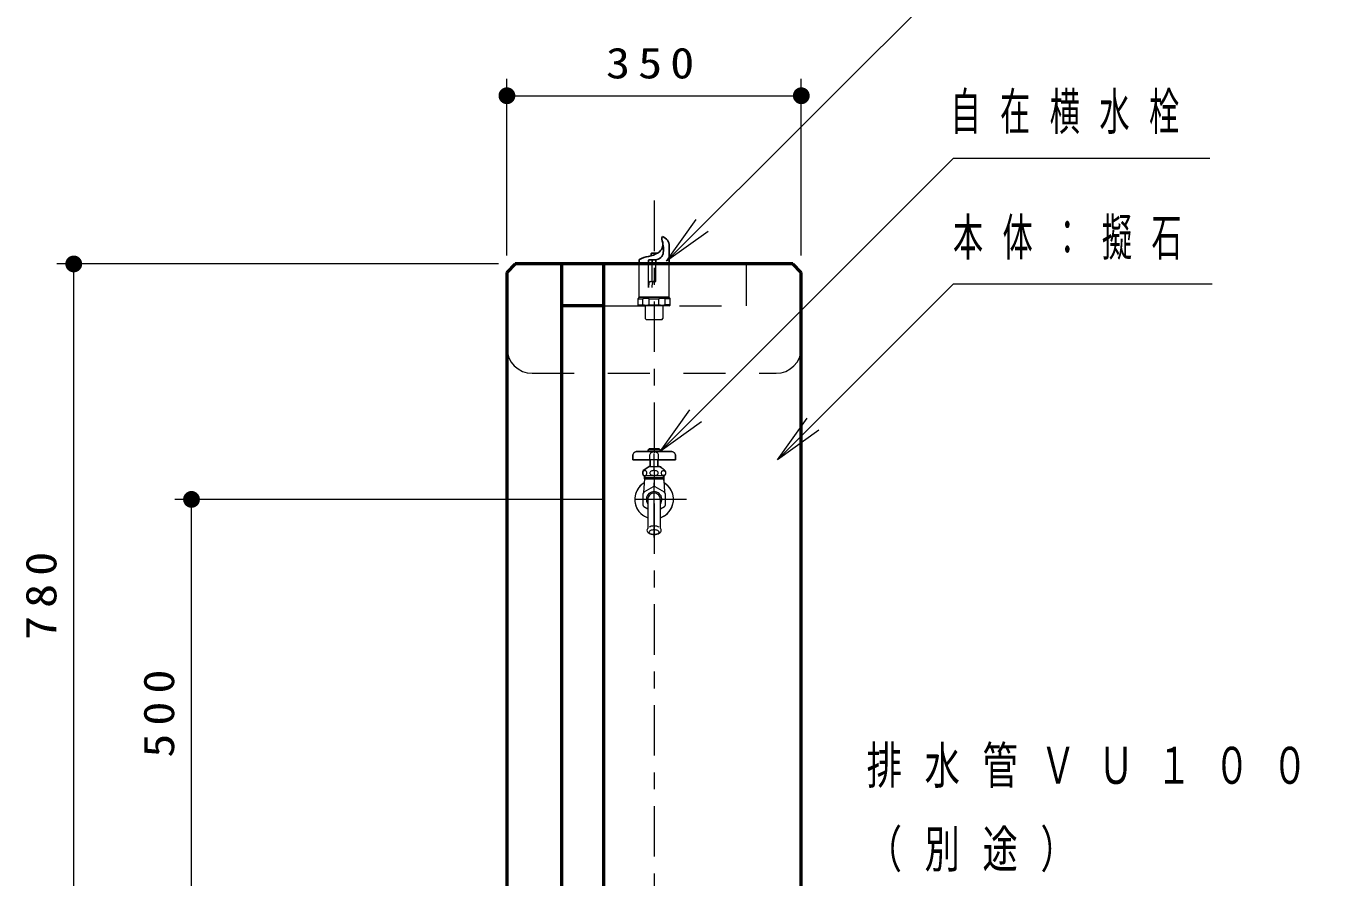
# Model space of a CAD drawing. Units: millimetres on the paper, scale 1:20. Extents: x -385 to 0, y -5 to 267.
# Drawn here: x -224.8 to -147.6, y 124.5 to 175.1 of the extents above; entities that cross this region are included whole.
import ezdxf

# ---------------------------------------------------------------- set-up
doc = ezdxf.new("R2010")
doc.units = ezdxf.units.MM
doc.linetypes.add('USER1', pattern=[4.5, 2.5, -2])
doc.linetypes.add('USER2', pattern=[6, 3, -1, 1, -1])
doc.layers.add('LY_1', color=2, linetype='Continuous', lineweight=13)
doc.styles.add('ＭＳ ゴシック', font='')
doc.styles.get('ＭＳ ゴシック').set_extended_font_data('MS Gothic')

# ---------------------------------------------------------------- blocks, each defined once
blk = doc.blocks.new('filled_dot')
at = {"color": 0, "linetype": 'Continuous', "lineweight": -2, "const_width": 1.25}
blk.add_lwpolyline([(-0.625, 0, 1), (0.625, 0, 1)], format="xyb", close=True, dxfattribs=at)

msp = doc.modelspace()

# ---------------------------------------------------------------- linework, layer by layer
at = {"layer": 'LY_1', "color": 7}
for p, q in [((-196.204, 161.465), (-196.204, 171.965)), ((-178.704, 161.465), (-178.704, 171.965)), ((-196.204, 170.965), (-178.704, 170.965)), ((-186.716, 161.123), (-184.948, 163.598)), ((-186.716, 161.123), (-184.595, 163.245)), ((-184.241, 162.891), (-186.716, 161.123)), ((-187.279, 161.594), (-187.629, 161.594)), ((-196.704, 160.965), (-222.954, 160.965)), ((-221.954, 121.965), (-221.954, 160.965)), ((-187.104, 149.815), (-185.336, 152.29)), ((-187.104, 149.815), (-184.982, 151.936)), ((-184.629, 151.583), (-187.104, 149.815)), ((-180.129, 149.313), (-178.361, 151.788)), ((-180.129, 149.313), (-178.007, 151.434)), ((-177.654, 151.081), (-180.129, 149.313)), ((-188.663, 149.726), (-188.688, 149.69)), ((-188.632, 149.757), (-188.663, 149.726)), ((-188.596, 149.782), (-188.632, 149.757)), ((-188.557, 149.8), (-188.596, 149.782)), ((-188.515, 149.811), (-188.557, 149.8)), ((-188.471, 149.815), (-188.515, 149.811)), ((-187.804, 149.815), (-188.471, 149.815)), ((-187.754, 149.965), (-187.804, 149.915)), ((-187.804, 149.915), (-187.804, 149.815)), ((-187.154, 149.965), (-187.754, 149.965)), ((-187.104, 149.915), (-187.154, 149.965)), ((-187.104, 149.815), (-187.104, 149.915)), ((-186.436, 149.815), (-187.104, 149.815)), ((-186.393, 149.811), (-186.436, 149.815)), ((-186.351, 149.8), (-186.393, 149.811)), ((-186.311, 149.782), (-186.351, 149.8)), ((-186.275, 149.757), (-186.311, 149.782)), ((-186.245, 149.726), (-186.275, 149.757)), ((-186.22, 149.69), (-186.245, 149.726)), ((-188.718, 149.608), (-188.721, 149.565)), ((-188.721, 149.565), (-188.721, 149.315)), ((-188.721, 149.315), (-187.679, 149.315)), ((-188.706, 149.651), (-188.718, 149.608)), ((-188.688, 149.69), (-188.706, 149.651)), ((-187.679, 149.315), (-187.679, 148.915)), ((-187.229, 149.315), (-186.186, 149.315)), ((-187.229, 148.915), (-187.229, 149.315)), ((-186.201, 149.651), (-186.22, 149.69)), ((-186.19, 149.608), (-186.201, 149.651)), ((-186.186, 149.565), (-186.19, 149.608)), ((-186.186, 149.315), (-186.186, 149.565)), ((-188.145, 148.597), (-188.152, 148.559)), ((-188.152, 148.559), (-188.152, 148.521)), ((-188.152, 148.521), (-188.145, 148.483)), ((-188.131, 148.632), (-188.145, 148.597)), ((-188.145, 148.483), (-188.131, 148.448)), ((-188.111, 148.664), (-188.131, 148.632)), ((-188.131, 148.448), (-188.111, 148.416)), ((-188.085, 148.692), (-188.111, 148.664)), ((-188.111, 148.416), (-188.085, 148.388)), ((-188.054, 148.715), (-188.085, 148.692)), ((-188.085, 148.388), (-188.054, 148.365)), ((-187.754, 148.915), (-188.054, 148.715)), ((-188.054, 148.365), (-188.054, 148.19)), ((-188.054, 148.19), (-188.025, 148.19)), ((-188.025, 148.19), (-188.041, 147.954)), ((-187.679, 148.915), (-187.754, 148.915)), ((-187.154, 148.915), (-187.229, 148.915)), ((-186.854, 148.715), (-187.154, 148.915)), ((-186.882, 148.19), (-186.854, 148.19)), ((-186.866, 147.954), (-186.882, 148.19)), ((-186.823, 148.692), (-186.854, 148.715)), ((-186.854, 148.365), (-186.823, 148.388)), ((-186.854, 148.19), (-186.854, 148.365)), ((-186.797, 148.664), (-186.823, 148.692)), ((-186.823, 148.388), (-186.797, 148.416)), ((-186.777, 148.632), (-186.797, 148.664)), ((-186.797, 148.416), (-186.777, 148.448)), ((-186.763, 148.597), (-186.777, 148.632)), ((-186.777, 148.448), (-186.763, 148.483)), ((-186.756, 148.559), (-186.763, 148.597)), ((-186.763, 148.483), (-186.756, 148.521)), ((-186.756, 148.521), (-186.756, 148.559)), ((-188.481, 147.482), (-188.56, 147.279)), ((-188.365, 147.666), (-188.481, 147.482)), ((-188.217, 147.825), (-188.365, 147.666)), ((-188.041, 147.954), (-188.217, 147.825)), ((-186.691, 147.825), (-186.866, 147.954)), ((-186.542, 147.666), (-186.691, 147.825)), ((-186.427, 147.482), (-186.542, 147.666)), ((-186.348, 147.279), (-186.427, 147.482)), ((-190.372, 146.965), (-215.954, 146.965)), ((-214.954, 121.965), (-214.954, 146.965)), ((-188.56, 147.279), (-188.599, 147.065)), ((-188.599, 147.065), (-188.598, 146.848)), ((-188.598, 146.848), (-188.555, 146.635)), ((-188.555, 146.635), (-188.473, 146.433)), ((-186.434, 146.433), (-186.352, 146.635)), ((-186.352, 146.635), (-186.31, 146.848)), ((-186.308, 147.065), (-186.348, 147.279)), ((-186.31, 146.848), (-186.308, 147.065)), ((-188.473, 146.433), (-188.355, 146.251)), ((-188.355, 146.251), (-188.204, 146.094)), ((-188.204, 146.094), (-188.027, 145.968)), ((-188.027, 145.968), (-187.829, 145.878)), ((-187.829, 145.878), (-187.829, 145.259)), ((-187.079, 145.878), (-186.881, 145.968)), ((-187.079, 145.259), (-187.079, 145.878)), ((-186.881, 145.968), (-186.703, 146.094)), ((-186.703, 146.094), (-186.553, 146.251)), ((-186.553, 146.251), (-186.434, 146.433)), ((-187.872, 145.177), (-187.879, 145.13)), ((-187.879, 145.13), (-187.872, 145.082)), ((-187.851, 145.22), (-187.872, 145.177)), ((-187.872, 145.082), (-187.851, 145.04)), ((-187.837, 145.238), (-187.851, 145.22)), ((-187.829, 145.259), (-187.837, 145.238)), ((-187.071, 145.238), (-187.079, 145.259)), ((-187.057, 145.22), (-187.071, 145.238)), ((-187.036, 145.177), (-187.057, 145.22)), ((-187.057, 145.04), (-187.036, 145.082)), ((-187.029, 145.13), (-187.036, 145.177)), ((-187.036, 145.082), (-187.029, 145.13)), ((-187.851, 145.04), (-187.807, 144.989)), ((-187.807, 144.989), (-187.754, 144.949)), ((-187.754, 144.949), (-187.691, 144.917)), ((-187.691, 144.917), (-187.624, 144.895)), ((-187.624, 144.895), (-187.54, 144.879)), ((-187.54, 144.879), (-187.454, 144.874)), ((-187.454, 144.874), (-187.368, 144.879)), ((-187.368, 144.879), (-187.284, 144.895)), ((-187.284, 144.895), (-187.216, 144.917)), ((-187.216, 144.917), (-187.153, 144.949)), ((-187.153, 144.949), (-187.1, 144.989)), ((-187.1, 144.989), (-187.057, 145.04))]:
    msp.add_line(p, q, dxfattribs=at)
at = {"layer": 'LY_1', "color": 7, "linetype": 'USER2'}
msp.add_line((-187.454, 164.729), (-187.454, 88.647), dxfattribs=at)
at = {"layer": 'LY_1', "lineweight": 25}
for p, q in [((-187.629, 161.594), (-187.614, 161.609)), ((-187.629, 161.448), (-187.629, 161.594)), ((-187.614, 161.609), (-187.294, 161.609)), ((-187.294, 161.609), (-187.279, 161.594)), ((-186.555, 160.965), (-186.555, 162.037)), ((-188.352, 160.965), (-188.352, 161.186)), ((-187.785, 160.965), (-187.785, 161.19)), ((-187.381, 161.215), (-187.76, 161.215)), ((-187.56, 160.965), (-187.56, 161.19)), ((-187.356, 160.965), (-187.356, 161.19))]:
    msp.add_line(p, q, dxfattribs=at)
at = {"layer": 'LY_1', "color": 140, "lineweight": 50}
for p, q in [((-195.704, 160.965), (-196.204, 160.465)), ((-179.204, 160.965), (-195.704, 160.965)), ((-192.954, 160.965), (-192.954, 121.965)), ((-190.454, 160.965), (-190.454, 121.965)), ((-178.704, 160.465), (-179.204, 160.965)), ((-196.204, 160.465), (-196.204, 121.965)), ((-178.704, 121.965), (-178.704, 160.465)), ((-190.454, 158.465), (-192.954, 158.465))]:
    msp.add_line(p, q, dxfattribs=at)
at = {"layer": 'LY_1', "linetype": 'USER1'}
for p, q in [((-188.352, 159.015), (-188.352, 160.965)), ((-187.785, 159.565), (-187.785, 160.965)), ((-187.56, 159.94), (-187.56, 160.965)), ((-187.356, 159.94), (-187.356, 160.965)), ((-186.555, 159.015), (-186.555, 160.965)), ((-187.697, 159.915), (-187.381, 159.915)), ((-188.354, 158.965), (-188.404, 158.915)), ((-186.554, 158.965), (-188.354, 158.965)), ((-188.352, 159.015), (-188.327, 158.99)), ((-186.58, 158.99), (-188.327, 158.99)), ((-188.034, 158.99), (-188.034, 158.965)), ((-186.874, 158.99), (-186.874, 158.965)), ((-186.58, 158.99), (-186.555, 159.015)), ((-186.554, 158.965), (-186.504, 158.915)), ((-188.404, 158.515), (-188.404, 158.915)), ((-188.404, 158.89), (-188.119, 158.89)), ((-188.404, 158.54), (-188.119, 158.54)), ((-188.354, 158.465), (-188.404, 158.515)), ((-186.554, 158.465), (-188.354, 158.465)), ((-188.119, 158.54), (-188.119, 158.89)), ((-187.979, 158.465), (-187.979, 157.715)), ((-187.739, 158.54), (-187.739, 158.89)), ((-187.739, 158.89), (-187.169, 158.89)), ((-187.739, 158.54), (-187.169, 158.54)), ((-187.169, 158.54), (-187.169, 158.89)), ((-186.929, 158.465), (-186.929, 157.715)), ((-186.789, 158.54), (-186.789, 158.89)), ((-186.504, 158.89), (-186.789, 158.89)), ((-186.504, 158.54), (-186.789, 158.54)), ((-186.554, 158.465), (-186.504, 158.515)), ((-186.504, 158.515), (-186.504, 158.915)), ((-187.929, 157.665), (-187.979, 157.715)), ((-187.929, 157.665), (-186.979, 157.665)), ((-186.979, 157.665), (-186.929, 157.715))]:
    msp.add_line(p, q, dxfattribs=at)
at = {"layer": 'LY_1', "color": 253, "linetype": 'USER1'}
for p, q in [((-181.954, 158.465), (-181.954, 160.965)), ((-190.454, 158.465), (-181.954, 158.465)), ((-196.204, 155.965), (-196.175, 155.672)), ((-178.733, 155.672), (-178.704, 155.965)), ((-196.175, 155.672), (-196.09, 155.391)), ((-196.09, 155.391), (-195.951, 155.132)), ((-195.951, 155.132), (-195.764, 154.904)), ((-179.143, 154.904), (-178.957, 155.132)), ((-178.957, 155.132), (-178.818, 155.391)), ((-178.818, 155.391), (-178.733, 155.672)), ((-195.764, 154.904), (-195.537, 154.718)), ((-195.537, 154.718), (-195.278, 154.579)), ((-195.278, 154.579), (-194.996, 154.494)), ((-194.996, 154.494), (-194.704, 154.465)), ((-194.704, 154.465), (-180.204, 154.465)), ((-180.204, 154.465), (-179.911, 154.494)), ((-179.911, 154.494), (-179.63, 154.579)), ((-179.63, 154.579), (-179.37, 154.718)), ((-179.37, 154.718), (-179.143, 154.904))]:
    msp.add_line(p, q, dxfattribs=at)
at = {"layer": 'LY_1', "color": 7, "linetype": 'USER1'}
msp.add_line((-188.352, 159.015), (-186.555, 159.015), dxfattribs=at)
at = {"layer": 'LY_1', "color": 253, "linetype": 'USER2'}
for p, q in [((-187.454, 144.699), (-187.454, 150.162)), ((-185.536, 146.965), (-189.372, 146.965))]:
    msp.add_line(p, q, dxfattribs=at)
at = {"layer": 'LY_1', "color": 253}
for p, q in [((-187.679, 148.915), (-187.679, 149.315)), ((-187.229, 149.315), (-187.229, 148.915)), ((-188.025, 148.19), (-188.08, 147.378)), ((-188.054, 148.715), (-187.754, 148.915)), ((-186.854, 148.365), (-188.054, 148.365)), ((-188.054, 148.265), (-186.854, 148.265)), ((-188.004, 148.365), (-188.004, 148.265)), ((-187.754, 148.915), (-187.154, 148.915)), ((-187.754, 148.915), (-187.079, 148.915)), ((-187.079, 148.915), (-186.854, 148.715)), ((-186.904, 148.265), (-186.904, 148.365)), ((-186.882, 148.19), (-186.828, 147.378))]:
    msp.add_line(p, q, dxfattribs=at)
at = {"layer": 'LY_1', "color": 4, "linetype": 'USER2'}
msp.add_line((-187.454, 145.977), (-187.454, 147.953), dxfattribs=at)
at = {"layer": 'LY_1', "color": 7}
for points in [[(-186.716, 161.123), (-169.658, 178.181), (-139.398, 178.181)], [(-187.104, 149.815), (-169.658, 167.261), (-154.425, 167.261)], [(-180.129, 149.313), (-169.658, 159.784), (-154.277, 159.784)]]:
    msp.add_lwpolyline(points, dxfattribs=at)
at = {"layer": 'LY_1', "linetype": 'USER1'}
for points in [[(-187.697, 159.915), (-187.711, 159.911), (-187.724, 159.898), (-187.737, 159.877), (-187.749, 159.848), (-187.759, 159.813), (-187.768, 159.771), (-187.775, 159.724), (-187.781, 159.673), (-187.784, 159.62), (-187.785, 159.565)], [(-187.497, 159.915), (-187.511, 159.911), (-187.524, 159.898), (-187.537, 159.877), (-187.549, 159.848), (-187.559, 159.813), (-187.568, 159.771), (-187.575, 159.724), (-187.58, 159.673), (-187.584, 159.62), (-187.585, 159.565)]]:
    msp.add_lwpolyline(points, dxfattribs=at)
at = {"layer": 'LY_1', "color": 253}
for points in [[(-186.186, 149.565), (-186.186, 149.315), (-188.721, 149.315), (-188.721, 149.565), (-188.718, 149.608), (-188.706, 149.651), (-188.688, 149.69), (-188.663, 149.726), (-188.632, 149.757), (-188.596, 149.782), (-188.557, 149.8), (-188.515, 149.811), (-188.471, 149.815), (-186.436, 149.815), (-186.393, 149.811), (-186.351, 149.8), (-186.311, 149.782), (-186.275, 149.757), (-186.245, 149.726), (-186.22, 149.69), (-186.201, 149.651), (-186.19, 149.608)], [(-187.204, 149.565), (-187.204, 149.315), (-187.704, 149.315), (-187.704, 149.565), (-187.7, 149.608), (-187.689, 149.651), (-187.67, 149.69), (-187.645, 149.726), (-187.614, 149.757), (-187.579, 149.782), (-187.539, 149.8), (-187.497, 149.811), (-187.454, 149.815), (-187.41, 149.811), (-187.368, 149.8), (-187.329, 149.782), (-187.293, 149.757), (-187.262, 149.726), (-187.237, 149.69), (-187.219, 149.651), (-187.208, 149.608)], [(-188.008, 148.684), (-188.032, 148.681), (-188.055, 148.673), (-188.078, 148.659), (-188.097, 148.64), (-188.112, 148.618), (-188.124, 148.593), (-188.131, 148.564), (-188.133, 148.534), (-188.131, 148.504), (-188.124, 148.476), (-188.112, 148.451), (-188.097, 148.428), (-188.078, 148.409), (-188.055, 148.395), (-188.032, 148.387), (-188.008, 148.384), (-187.984, 148.387), (-187.962, 148.395), (-187.939, 148.409), (-187.92, 148.428), (-187.904, 148.451), (-187.893, 148.476), (-187.886, 148.504), (-187.883, 148.534), (-187.886, 148.564), (-187.893, 148.593), (-187.904, 148.618), (-187.92, 148.64), (-187.939, 148.659), (-187.962, 148.673), (-187.984, 148.681)], [(-187.454, 148.684), (-187.504, 148.681), (-187.554, 148.672), (-187.593, 148.659), (-187.631, 148.64), (-187.662, 148.617), (-187.687, 148.587), (-187.7, 148.562), (-187.704, 148.534), (-187.7, 148.507), (-187.687, 148.481), (-187.662, 148.452), (-187.631, 148.428), (-187.593, 148.409), (-187.554, 148.396), (-187.504, 148.387), (-187.454, 148.384), (-187.403, 148.387), (-187.354, 148.396), (-187.314, 148.409), (-187.277, 148.428), (-187.246, 148.452), (-187.22, 148.481), (-187.208, 148.507), (-187.204, 148.534), (-187.208, 148.562), (-187.22, 148.587), (-187.246, 148.617), (-187.277, 148.64), (-187.314, 148.659), (-187.354, 148.672), (-187.403, 148.681)], [(-186.899, 148.684), (-186.875, 148.681), (-186.852, 148.673), (-186.83, 148.659), (-186.811, 148.64), (-186.795, 148.618), (-186.784, 148.593), (-186.777, 148.564), (-186.774, 148.534), (-186.777, 148.504), (-186.784, 148.476), (-186.795, 148.451), (-186.811, 148.428), (-186.83, 148.409), (-186.852, 148.395), (-186.875, 148.387), (-186.899, 148.384), (-186.923, 148.387), (-186.946, 148.395), (-186.968, 148.409), (-186.988, 148.428), (-187.003, 148.451), (-187.014, 148.476), (-187.022, 148.504), (-187.024, 148.534), (-187.022, 148.564), (-187.014, 148.593), (-187.003, 148.618), (-186.988, 148.64), (-186.968, 148.659), (-186.946, 148.673), (-186.923, 148.681)], [(-187.851, 145.22), (-187.872, 145.177), (-187.879, 145.13), (-187.872, 145.082), (-187.851, 145.04), (-187.807, 144.989), (-187.754, 144.949), (-187.691, 144.917), (-187.624, 144.895), (-187.54, 144.879), (-187.454, 144.874), (-187.368, 144.879), (-187.284, 144.895), (-187.216, 144.917), (-187.153, 144.949), (-187.1, 144.989), (-187.057, 145.04), (-187.036, 145.082), (-187.029, 145.13), (-187.036, 145.177), (-187.057, 145.22), (-187.071, 145.238), (-187.079, 145.259), (-187.079, 146.965), (-187.085, 147.034), (-187.104, 147.1), (-187.135, 147.162), (-187.177, 147.218), (-187.228, 147.264), (-187.287, 147.301), (-187.351, 147.326), (-187.419, 147.338), (-187.488, 147.338), (-187.556, 147.326), (-187.621, 147.301), (-187.68, 147.264), (-187.731, 147.218), (-187.773, 147.162), (-187.803, 147.1), (-187.822, 147.034), (-187.829, 146.965), (-187.829, 145.259), (-187.837, 145.238)], [(-187.454, 145.151), (-187.515, 145.148), (-187.576, 145.14), (-187.622, 145.129), (-187.666, 145.112), (-187.704, 145.091), (-187.737, 145.062), (-187.749, 145.042), (-187.754, 145.019), (-187.749, 144.995), (-187.737, 144.975), (-187.704, 144.946), (-187.666, 144.925), (-187.622, 144.908), (-187.576, 144.897), (-187.515, 144.889), (-187.454, 144.886), (-187.393, 144.889), (-187.332, 144.897), (-187.286, 144.908), (-187.242, 144.925), (-187.204, 144.946), (-187.171, 144.975), (-187.158, 144.995), (-187.154, 145.019), (-187.158, 145.042), (-187.171, 145.062), (-187.204, 145.091), (-187.242, 145.112), (-187.286, 145.129), (-187.332, 145.14), (-187.393, 145.148)]]:
    msp.add_lwpolyline(points, close=True, dxfattribs=at)
for points in [[(-187.104, 149.915), (-187.154, 149.965), (-187.754, 149.965), (-187.804, 149.915)], [(-187.804, 149.815), (-187.804, 149.915), (-187.104, 149.915), (-187.104, 149.815)], [(-188.054, 148.365), (-188.054, 148.19), (-186.854, 148.19), (-186.854, 148.365)], [(-188.073, 147.388), (-188.103, 147.34), (-188.13, 147.29), (-188.13, 146.64), (-188.103, 146.59), (-188.073, 146.542), (-187.829, 146.401)], [(-187.079, 146.401), (-186.834, 146.542), (-186.804, 146.59), (-186.778, 146.64), (-186.778, 147.29), (-186.804, 147.34), (-186.834, 147.388), (-187.397, 147.713), (-187.454, 147.715), (-187.51, 147.713), (-188.073, 147.388)], [(-187.454, 145.385), (-187.54, 145.38), (-187.624, 145.364), (-187.691, 145.342), (-187.754, 145.31)], [(-187.153, 145.31), (-187.216, 145.342), (-187.284, 145.364), (-187.368, 145.38), (-187.454, 145.385)]]:
    msp.add_lwpolyline(points, dxfattribs=at)
at = {"layer": 'LY_1', "lineweight": 25}
for centre, radius, start, end in [((-187.523, 162.133), 0.588, 301.87425, 12.90948), ((-186.87, 162.482), 0.135, 129.05021, 198.1901), ((-188.88, 161.822), 1.981, 354.99677, 18.1901), ((-187.133, 162.037), 0.578, 0, 72.05475), ((-187.454, 159.528), 1.913, 100.22375, 117.15349), ((-187.454, 159.528), 1.913, 100.22375, 117.15349), ((-187.454, 159.528), 1.913, 100.22375, 117.10108), ((-188.087, 163.04), 1.657, 280.22375, 301.87425), ((-187.381, 161.69), 0.475, 270, 354.99677), ((-188.302, 161.186), 0.05, 117.10108, 180), ((-187.76, 161.19), 0.025, 90, 180), ((-187.535, 161.19), 0.025, 90, 180), ((-187.381, 161.19), 0.025, 0, 90)]:
    msp.add_arc(centre, radius, start, end, dxfattribs=at)
at = {"layer": 'LY_1', "linetype": 'USER1'}
for centre, radius, start, end in [((-187.535, 159.94), 0.025, 180, 270), ((-187.381, 159.94), 0.025, 270, 0), ((-187.929, 158.181), 0.734, 74.99667, 105.00333), ((-187.929, 159.249), 0.734, 254.99667, 285.00333), ((-186.979, 158.181), 0.734, 74.99667, 105.00333), ((-186.979, 159.249), 0.734, 254.99667, 285.00333)]:
    msp.add_arc(centre, radius, start, end, dxfattribs=at)
at = {"layer": 'LY_1', "color": 253}
for centre, radius, start, end in [((-187.949, 148.54), 0.204, 120.9428, 239.0572), ((-186.959, 148.54), 0.204, 300.9428, 59.0572), ((-187.454, 146.965), 1.15, 120.71731, 250.96856), ((-187.454, 146.965), 0.463, 324.17523, 215.82477), ((-187.454, 146.965), 1.15, 289.03144, 59.28269)]:
    msp.add_arc(centre, radius, start, end, dxfattribs=at)

# ---------------------------------------------------------------- block references
at = {"layer": 'LY_1', "color": 7, "xscale": 0.4, "yscale": 0.4}
msp.add_blockref('filled_dot', (-196.204, 170.965), dxfattribs=at)
for p, rotation in [((-178.704, 170.965), 180), ((-221.954, 160.965), 270), ((-214.954, 146.965), 270)]:
    msp.add_blockref('filled_dot', p, dxfattribs=dict(at, rotation=rotation))

# ---------------------------------------------------------------- texts
at = {"layer": 'LY_1', "color": 7, "style": 'ＭＳ ゴシック'}
for s, insert, char_height, attachment_point in [('\\T1.33;\\W1.15;350', (-187.454, 171.965), 1.833, 8), ('\\T1.64;\\W0.6;自在横水栓', (-169.841, 169.911), 2.199, 4), ('\\T1.64;\\W0.6;本体：擬石', (-169.694, 162.434), 2.199, 4), ('\\T1.64;\\W0.7;排水管ＶＵ１００', (-174.82, 131.033), 2.199, 4), ('\\T1.64;\\W0.7;（別途）\u3000\u3000\u3000\u3000', (-174.82, 126.033), 2.199, 4)]:
    msp.add_mtext(s, dxfattribs=dict(at, insert=insert, char_height=char_height, attachment_point=attachment_point))
at = {"layer": 'LY_1', "color": 7, "char_height": 1.833, "attachment_point": 8, "rotation": 90, "style": 'ＭＳ ゴシック'}
for s, insert in [('\\T1.33;\\W1.15;780', (-222.954, 141.465)), ('\\T1.33;\\W1.15;500', (-215.954, 134.465))]:
    msp.add_mtext(s, dxfattribs=dict(at, insert=insert))

doc.saveas('drawing.dxf')
